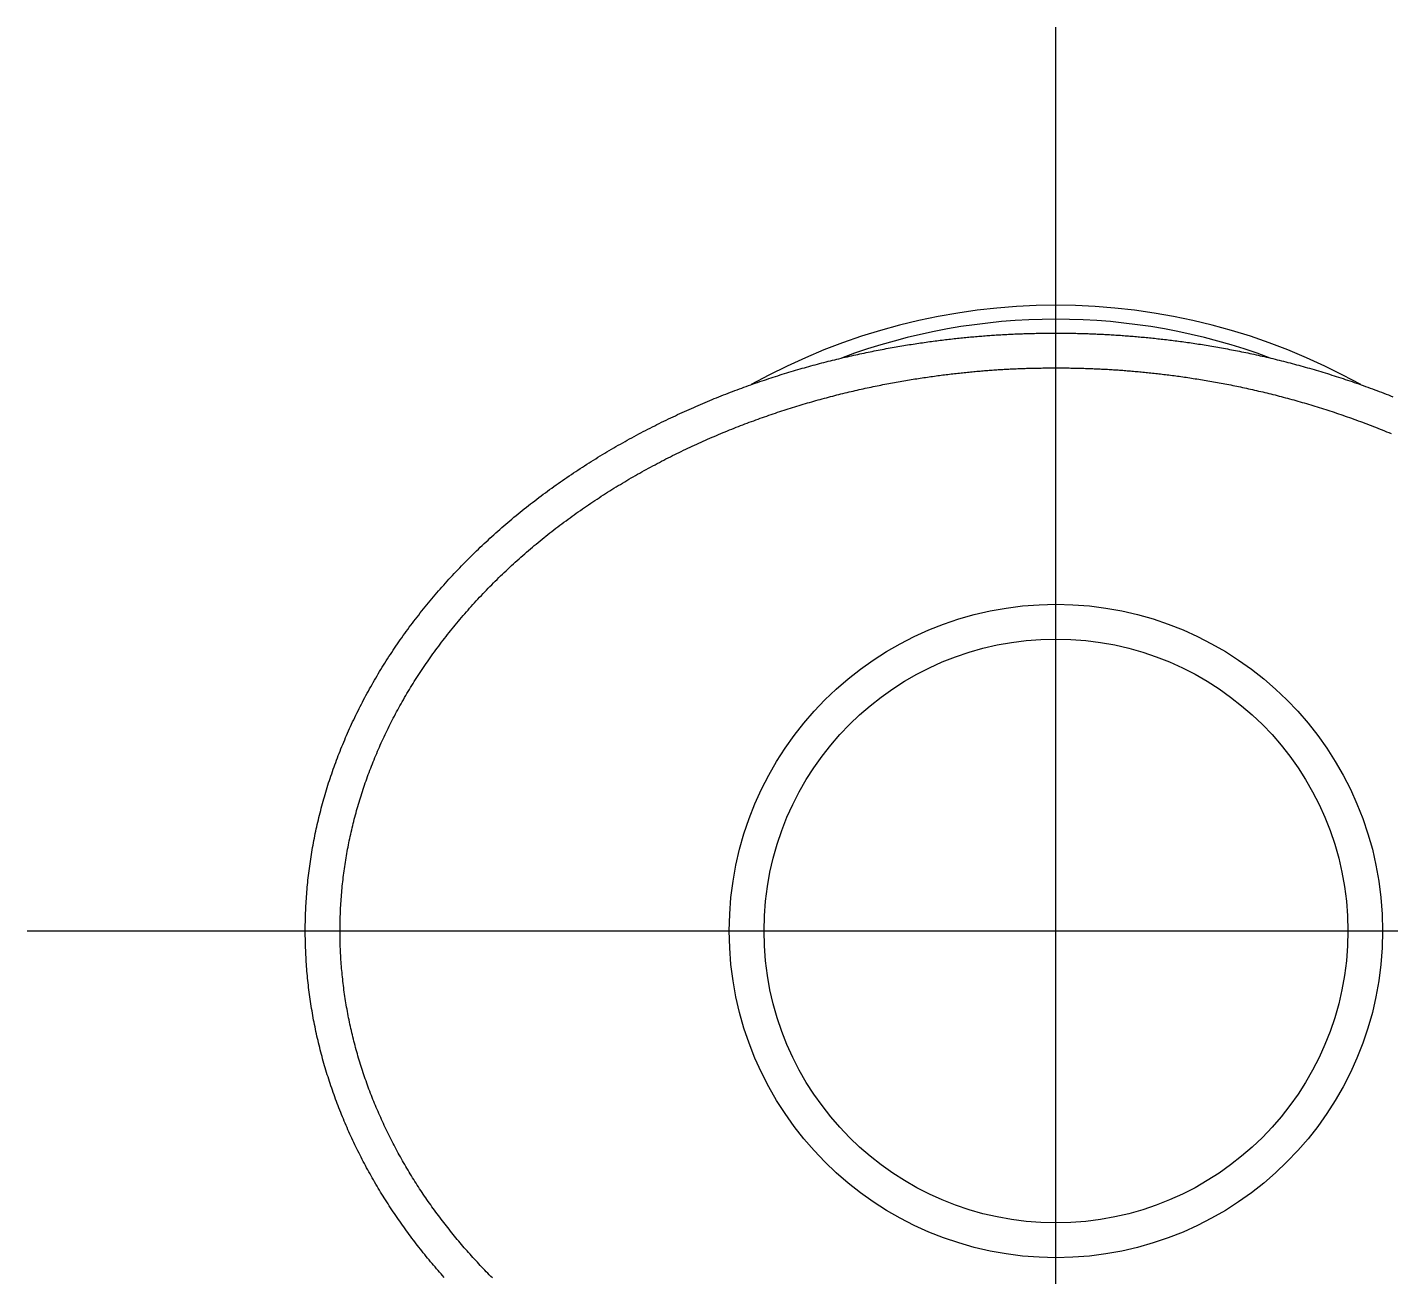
# Model space of a CAD drawing. Extents: x -31.9 to 42.6, y -42.6 to 6.5.
# Drawn here: x 27.78 to 37.59, y -2.49 to 6.5 of the extents above; entities that cross this region are included whole.
import ezdxf

# ---------------------------------------------------------------- set-up
doc = ezdxf.new("R2010")
doc.units = 0
doc.linetypes.add('CENTER', pattern=[50.8, 31.75, -6.35, 6.35, -6.35])
doc.layers.get('0').update_dxf_attribs({"linetype": 'CONTINUOUS'})
doc.layers.add('CENTER', color=1, linetype='CENTER')

msp = doc.modelspace()

# ---------------------------------------------------------------- linework, layer by layer
at = {"color": 7}
for points in [[(30.7773, -2.4916, 0), (30.7663, -2.4792, 0), (30.7553, -2.4668, 0), (30.7444, -2.4544, 0), (30.7335, -2.4419, 0), (30.7227, -2.4294, 0), (30.7119, -2.4168, 0), (30.7012, -2.4042, 0), (30.6905, -2.3915, 0), (30.6799, -2.3788, 0), (30.6693, -2.366, 0), (30.6587, -2.3532, 0), (30.6482, -2.3404, 0), (30.6378, -2.3275, 0), (30.6274, -2.3146, 0), (30.617, -2.3016, 0), (30.6067, -2.2886, 0), (30.5964, -2.2755, 0), (30.5862, -2.2624, 0), (30.576, -2.2493, 0), (30.5659, -2.2361, 0), (30.5558, -2.2228, 0), (30.5458, -2.2096, 0), (30.5358, -2.1962, 0), (30.5259, -2.1829, 0), (30.516, -2.1695, 0), (30.5062, -2.156, 0), (30.4964, -2.1425, 0), (30.4867, -2.129, 0), (30.477, -2.1154, 0), (30.4673, -2.1018, 0), (30.4578, -2.0881, 0), (30.4482, -2.0744, 0), (30.4388, -2.0606, 0), (30.4294, -2.0468, 0), (30.42, -2.033, 0), (30.4107, -2.0191, 0), (30.4014, -2.0051, 0), (30.3922, -1.9911, 0), (30.383, -1.9771, 0), (30.3739, -1.9631, 0), (30.3649, -1.9489, 0), (30.3559, -1.9348, 0), (30.347, -1.9206, 0), (30.3381, -1.9064, 0), (30.3292, -1.8921, 0), (30.3205, -1.8778, 0), (30.3117, -1.8634, 0), (30.3031, -1.849, 0), (30.2945, -1.8345, 0), (30.2859, -1.82, 0), (30.2774, -1.8055, 0), (30.269, -1.7909, 0), (30.2607, -1.7763, 0), (30.2523, -1.7616, 0), (30.2441, -1.7469, 0), (30.2359, -1.7322, 0), (30.2278, -1.7174, 0), (30.2197, -1.7026, 0), (30.2117, -1.6877, 0), (30.2038, -1.6728, 0), (30.1959, -1.6579, 0), (30.1881, -1.6429, 0), (30.1804, -1.6279, 0), (30.1727, -1.6128, 0), (30.1651, -1.5978, 0), (30.1576, -1.5826, 0), (30.1501, -1.5675, 0), (30.1427, -1.5523, 0), (30.1353, -1.5371, 0), (30.128, -1.5218, 0), (30.1208, -1.5065, 0), (30.1137, -1.4912, 0), (30.1066, -1.4758, 0), (30.0996, -1.4604, 0), (30.0926, -1.445, 0), (30.0857, -1.4296, 0), (30.0789, -1.4141, 0), (30.0722, -1.3985, 0), (30.0655, -1.383, 0), (30.0589, -1.3674, 0), (30.0524, -1.3518, 0), (30.0459, -1.3362, 0), (30.0395, -1.3205, 0), (30.0332, -1.3048, 0), (30.0269, -1.2891, 0), (30.0208, -1.2733, 0), (30.0146, -1.2575, 0), (30.0086, -1.2417, 0), (30.0026, -1.2259, 0), (29.9967, -1.21, 0), (29.9909, -1.1941, 0), (29.9852, -1.1782, 0), (29.9795, -1.1622, 0), (29.9739, -1.1462, 0), (29.9684, -1.1302, 0), (29.9629, -1.1142, 0), (29.9576, -1.0982, 0), (29.9523, -1.0821, 0), (29.947, -1.066, 0), (29.9419, -1.0499, 0), (29.9368, -1.0337, 0), (29.9318, -1.0176, 0), (29.9269, -1.0014, 0), (29.9221, -0.9852, 0), (29.9173, -0.9689, 0), (29.9126, -0.9527, 0), (29.908, -0.9364, 0), (29.9035, -0.9201, 0), (29.899, -0.9038, 0), (29.8946, -0.8874, 0), (29.8903, -0.8711, 0), (29.8861, -0.8547, 0), (29.882, -0.8383, 0), (29.8779, -0.8219, 0), (29.874, -0.8055, 0), (29.8701, -0.789, 0), (29.8663, -0.7726, 0), (29.8625, -0.7561, 0), (29.8589, -0.7396, 0), (29.8553, -0.7231, 0), (29.8518, -0.7066, 0), (29.8484, -0.6901, 0), (29.8451, -0.6735, 0), (29.8418, -0.657, 0), (29.8386, -0.6404, 0), (29.8356, -0.6238, 0), (29.8325, -0.6072, 0), (29.8296, -0.5906, 0), (29.8268, -0.574, 0), (29.824, -0.5573, 0), (29.8213, -0.5407, 0), (29.8187, -0.524, 0), (29.8162, -0.5074, 0), (29.8137, -0.4907, 0), (29.8114, -0.474, 0), (29.8091, -0.4573, 0), (29.8069, -0.4406, 0), (29.8048, -0.4239, 0), (29.8027, -0.4072, 0), (29.8008, -0.3905, 0), (29.7989, -0.3737, 0), (29.7971, -0.357, 0), (29.7954, -0.3402, 0), (29.7938, -0.3235, 0), (29.7922, -0.3067, 0), (29.7908, -0.2899, 0), (29.7894, -0.2732, 0), (29.7881, -0.2564, 0), (29.7869, -0.2396, 0), (29.7857, -0.2228, 0), (29.7847, -0.206, 0), (29.7837, -0.1892, 0), (29.7828, -0.1724, 0), (29.782, -0.1556, 0), (29.7813, -0.1388, 0), (29.7806, -0.122, 0), (29.7801, -0.1052, 0), (29.7796, -0.0884, 0), (29.7792, -0.0715, 0), (29.7789, -0.0547, 0), (29.7786, -0.0379, 0), (29.7785, -0.0211, 0), (29.7784, -0.0043, 0), (29.7784, 0.0126, 0), (29.7785, 0.0294, 0), (29.7787, 0.0462, 0), (29.779, 0.063, 0), (29.7793, 0.0798, 0), (29.7797, 0.0967, 0), (29.7803, 0.1135, 0), (29.7809, 0.1303, 0), (29.7815, 0.1471, 0), (29.7823, 0.1639, 0), (29.7832, 0.1807, 0), (29.7841, 0.1975, 0), (29.7851, 0.2143, 0), (29.7862, 0.2311, 0), (29.7874, 0.2479, 0), (29.7886, 0.2647, 0), (29.79, 0.2815, 0), (29.7914, 0.2983, 0), (29.7929, 0.3151, 0), (29.7945, 0.3319, 0), (29.7962, 0.3487, 0), (29.7979, 0.3655, 0), (29.7998, 0.3822, 0), (29.8017, 0.399, 0), (29.8037, 0.4158, 0), (29.8058, 0.4326, 0), (29.808, 0.4493, 0), (29.8102, 0.4661, 0), (29.8125, 0.4829, 0), (29.815, 0.4996, 0), (29.8175, 0.5164, 0), (29.8201, 0.5331, 0), (29.8227, 0.5498, 0), (29.8255, 0.5666, 0), (29.8283, 0.5833, 0), (29.8312, 0.6, 0), (29.8342, 0.6167, 0), (29.8373, 0.6334, 0), (29.8405, 0.6501, 0), (29.8437, 0.6668, 0), (29.847, 0.6835, 0), (29.8505, 0.7002, 0), (29.854, 0.7169, 0), (29.8575, 0.7335, 0), (29.8612, 0.7502, 0), (29.8649, 0.7668, 0), (29.8688, 0.7834, 0), (29.8727, 0.8001, 0), (29.8767, 0.8167, 0), (29.8808, 0.8333, 0), (29.8849, 0.8499, 0), (29.8892, 0.8665, 0), (29.8935, 0.8831, 0), (29.8979, 0.8997, 0), (29.9024, 0.9162, 0), (29.907, 0.9328, 0), (29.9116, 0.9493, 0), (29.9164, 0.9658, 0), (29.9212, 0.9823, 0), (29.9261, 0.9989, 0), (29.9311, 1.0153, 0), (29.9362, 1.0318, 0), (29.9413, 1.0483, 0), (29.9466, 1.0648, 0), (29.9519, 1.0812, 0), (29.9573, 1.0976, 0), (29.9628, 1.1141, 0), (29.9683, 1.1305, 0), (29.974, 1.1469, 0), (29.9797, 1.1632, 0), (29.9855, 1.1796, 0), (29.9914, 1.196, 0), (29.9974, 1.2123, 0), (30.0035, 1.2286, 0), (30.0097, 1.2449, 0), (30.0159, 1.2612, 0), (30.0222, 1.2775, 0), (30.0286, 1.2937, 0), (30.0351, 1.31, 0), (30.0416, 1.3262, 0), (30.0483, 1.3424, 0), (30.055, 1.3586, 0), (30.0618, 1.3747, 0), (30.0687, 1.3909, 0), (30.0757, 1.407, 0), (30.0827, 1.4231, 0), (30.0899, 1.4392, 0), (30.0971, 1.4553, 0), (30.1044, 1.4714, 0), (30.1118, 1.4874, 0), (30.1192, 1.5034, 0), (30.1268, 1.5194, 0), (30.1344, 1.5354, 0), (30.1421, 1.5514, 0), (30.1499, 1.5673, 0), (30.1578, 1.5832, 0), (30.1657, 1.5991, 0), (30.1737, 1.615, 0), (30.1819, 1.6308, 0), (30.19, 1.6466, 0), (30.1983, 1.6624, 0), (30.2067, 1.6782, 0), (30.2151, 1.694, 0), (30.2236, 1.7097, 0), (30.2322, 1.7254, 0), (30.2409, 1.7411, 0), (30.2496, 1.7567, 0), (30.2585, 1.7724, 0), (30.2674, 1.788, 0), (30.2764, 1.8035, 0), (30.2854, 1.8191, 0), (30.2946, 1.8346, 0), (30.3038, 1.8501, 0), (30.3131, 1.8656, 0), (30.3225, 1.8811, 0), (30.332, 1.8965, 0), (30.3415, 1.9119, 0), (30.3511, 1.9272, 0), (30.3608, 1.9426, 0), (30.3706, 1.9579, 0), (30.3805, 1.9732, 0), (30.3904, 1.9884, 0), (30.4005, 2.0037, 0), (30.4106, 2.0189, 0), (30.4207, 2.034, 0), (30.431, 2.0492, 0), (30.4413, 2.0643, 0), (30.4517, 2.0793, 0), (30.4622, 2.0944, 0), (30.4728, 2.1094, 0), (30.4834, 2.1244, 0), (30.4942, 2.1393, 0), (30.505, 2.1543, 0), (30.5159, 2.1692, 0), (30.5268, 2.184, 0), (30.5379, 2.1988, 0), (30.549, 2.2136, 0), (30.5602, 2.2284, 0), (30.5714, 2.2431, 0), (30.5828, 2.2578, 0), (30.5942, 2.2724, 0), (30.6057, 2.2871, 0), (30.6172, 2.3016, 0), (30.6289, 2.3162, 0), (30.6406, 2.3307, 0), (30.6524, 2.3452, 0), (30.6642, 2.3596, 0), (30.6762, 2.374, 0), (30.6882, 2.3883, 0), (30.7002, 2.4026, 0), (30.7124, 2.4169, 0), (30.7246, 2.4312, 0), (30.7369, 2.4454, 0), (30.7492, 2.4595, 0), (30.7616, 2.4736, 0), (30.7741, 2.4877, 0), (30.7867, 2.5017, 0), (30.7993, 2.5157, 0), (30.812, 2.5297, 0), (30.8247, 2.5436, 0), (30.8375, 2.5574, 0), (30.8504, 2.5713, 0), (30.8634, 2.585, 0), (30.8764, 2.5987, 0), (30.8895, 2.6124, 0), (30.9026, 2.6261, 0), (30.9158, 2.6397, 0), (30.9291, 2.6532, 0), (30.9424, 2.6667, 0), (30.9558, 2.6801, 0), (30.9693, 2.6935, 0), (30.9828, 2.7069, 0), (30.9963, 2.7202, 0), (31.01, 2.7334, 0), (31.0237, 2.7466, 0), (31.0374, 2.7598, 0), (31.0512, 2.7729, 0), (31.0651, 2.7859, 0), (31.079, 2.7989, 0), (31.093, 2.8119, 0), (31.1071, 2.8248, 0), (31.1212, 2.8376, 0), (31.1353, 2.8504, 0), (31.1495, 2.8632, 0), (31.1638, 2.8758, 0), (31.1781, 2.8885, 0), (31.1925, 2.901, 0), (31.2069, 2.9135, 0), (31.2214, 2.926, 0), (31.2359, 2.9384, 0), (31.2505, 2.9508, 0), (31.2651, 2.9631, 0), (31.2798, 2.9753, 0), (31.2945, 2.9875, 0), (31.3093, 2.9996, 0), (31.3241, 3.0117, 0), (31.339, 3.0237, 0), (31.3539, 3.0356, 0), (31.3689, 3.0475, 0), (31.3839, 3.0594, 0), (31.3989, 3.0711, 0), (31.414, 3.0829, 0), (31.4292, 3.0945, 0), (31.4444, 3.1061, 0), (31.4596, 3.1177, 0), (31.4748, 3.1292, 0), (31.4901, 3.1406, 0), (31.5055, 3.152, 0), (31.5209, 3.1633, 0), (31.5363, 3.1745, 0), (31.5517, 3.1857, 0), (31.5672, 3.1968, 0), (31.5828, 3.2079, 0), (31.5983, 3.2189, 0), (31.6139, 3.2299, 0), (31.6296, 3.2408, 0), (31.6452, 3.2516, 0), (31.6609, 3.2624, 0), (31.6767, 3.2731, 0), (31.6924, 3.2838, 0), (31.7082, 3.2944, 0), (31.724, 3.3049, 0), (31.7399, 3.3154, 0), (31.7558, 3.3258, 0), (31.7717, 3.3361, 0), (31.7876, 3.3464, 0), (31.8036, 3.3567, 0), (31.8196, 3.3668, 0), (31.8356, 3.3769, 0), (31.8517, 3.387, 0), (31.8677, 3.3969, 0), (31.8838, 3.4069, 0), (31.9, 3.4167, 0), (31.9161, 3.4265, 0), (31.9323, 3.4362, 0), (31.9484, 3.4459, 0), (31.9646, 3.4555, 0), (31.9809, 3.4651, 0), (31.9971, 3.4745, 0), (32.0134, 3.4839, 0), (32.0297, 3.4933, 0), (32.046, 3.5026, 0), (32.0623, 3.5118, 0), (32.0786, 3.521, 0), (32.095, 3.5301, 0), (32.1113, 3.5391, 0), (32.1277, 3.5481, 0), (32.1441, 3.557, 0), (32.1605, 3.5658, 0), (32.1769, 3.5746, 0), (32.1933, 3.5833, 0), (32.2098, 3.5919, 0), (32.2262, 3.6005, 0), (32.2426, 3.609, 0), (32.2591, 3.6175, 0), (32.2756, 3.6259, 0), (32.292, 3.6342, 0), (32.3085, 3.6425, 0), (32.325, 3.6507, 0), (32.3415, 3.6588, 0), (32.358, 3.6669, 0), (32.3745, 3.6749, 0), (32.391, 3.6828, 0), (32.4075, 3.6907, 0), (32.424, 3.6985, 0), (32.4405, 3.7063, 0), (32.457, 3.714, 0), (32.4735, 3.7216, 0), (32.49, 3.7292, 0), (32.5065, 3.7367, 0), (32.5231, 3.7442, 0), (32.5396, 3.7515, 0), (32.5561, 3.7589, 0), (32.5726, 3.7662, 0), (32.5891, 3.7734, 0), (32.6056, 3.7805, 0), (32.6221, 3.7876, 0), (32.6386, 3.7946, 0), (32.6551, 3.8016, 0), (32.6716, 3.8085, 0), (32.6881, 3.8154, 0), (32.7045, 3.8221, 0), (32.721, 3.8289, 0), (32.7375, 3.8356, 0), (32.7539, 3.8422, 0), (32.7704, 3.8487, 0), (32.7868, 3.8552, 0), (32.8032, 3.8616, 0), (32.8197, 3.868, 0), (32.8361, 3.8743, 0), (32.8525, 3.8806, 0), (32.8689, 3.8868, 0), (32.8852, 3.893, 0), (32.9016, 3.899, 0), (32.918, 3.9051, 0), (32.9343, 3.9111, 0), (32.9506, 3.917, 0), (32.967, 3.9228, 0), (32.9833, 3.9286, 0), (32.9996, 3.9344, 0), (33.0158, 3.9401, 0), (33.0321, 3.9457, 0), (33.0483, 3.9513, 0), (33.0645, 3.9568, 0), (33.0807, 3.9623, 0), (33.0969, 3.9677, 0), (33.1131, 3.9731, 0), (33.1293, 3.9784, 0), (33.1454, 3.9836, 0), (33.1615, 3.9888, 0), (33.1776, 3.9939, 0), (33.1937, 3.999, 0), (33.2097, 4.0041, 0), (33.2257, 4.009, 0), (33.2417, 4.014, 0), (33.2577, 4.0188, 0), (33.2737, 4.0236, 0), (33.2896, 4.0284, 0), (33.3055, 4.0331, 0), (33.3214, 4.0377, 0), (33.3373, 4.0423, 0), (33.3531, 4.0469, 0), (33.3689, 4.0514, 0), (33.3847, 4.0558, 0), (33.4004, 4.0602, 0), (33.4161, 4.0646, 0), (33.4318, 4.0688, 0), (33.4475, 4.0731, 0), (33.4631, 4.0773, 0), (33.4787, 4.0814, 0), (33.4943, 4.0855, 0), (33.5098, 4.0895, 0), (33.5253, 4.0935, 0), (33.5407, 4.0974, 0), (33.5562, 4.1013, 0), (33.5716, 4.1051, 0), (33.5869, 4.1089, 0), (33.6022, 4.1127, 0), (33.6175, 4.1163, 0), (33.6327, 4.12, 0), (33.648, 4.1236, 0), (33.6631, 4.1271, 0), (33.6782, 4.1306, 0), (33.6933, 4.1341, 0), (33.7084, 4.1375, 0), (33.7234, 4.1408, 0), (33.7383, 4.1441, 0), (33.7533, 4.1474, 0), (33.7681, 4.1506, 0), (33.783, 4.1538, 0), (33.7978, 4.1569, 0), (33.8125, 4.16, 0), (33.8272, 4.1631, 0), (33.8419, 4.1661, 0), (33.8565, 4.169, 0), (33.871, 4.1719, 0), (33.8855, 4.1748, 0), (33.9, 4.1776, 0), (33.9144, 4.1804, 0), (33.9288, 4.1832, 0), (33.9431, 4.1859, 0), (33.9574, 4.1885, 0), (33.9716, 4.1911, 0), (33.9858, 4.1937, 0), (33.9999, 4.1962, 0), (34.0139, 4.1987, 0), (34.028, 4.2012, 0), (34.0419, 4.2036, 0), (34.0558, 4.206, 0), (34.0697, 4.2083, 0), (34.0834, 4.2106, 0), (34.0972, 4.2129, 0), (34.1109, 4.2151, 0), (34.1245, 4.2172, 0), (34.138, 4.2194, 0), (34.1515, 4.2215, 0), (34.165, 4.2236, 0), (34.1784, 4.2256, 0), (34.1917, 4.2276, 0), (34.205, 4.2295, 0), (34.2182, 4.2314, 0), (34.2313, 4.2333, 0), (34.2444, 4.2352, 0), (34.2574, 4.237, 0), (34.2703, 4.2388, 0), (34.2832, 4.2405, 0), (34.2961, 4.2422, 0), (34.3088, 4.2439, 0), (34.3215, 4.2455, 0), (34.3341, 4.2471, 0), (34.3467, 4.2487, 0), (34.3592, 4.2502, 0), (34.3716, 4.2518, 0), (34.384, 4.2532, 0), (34.3964, 4.2547, 0), (34.4087, 4.2561, 0), (34.4209, 4.2575, 0), (34.4332, 4.2589, 0), (34.4453, 4.2603, 0), (34.4574, 4.2616, 0), (34.4695, 4.2629, 0), (34.4815, 4.2642, 0), (34.4935, 4.2654, 0), (34.5054, 4.2667, 0), (34.5173, 4.2679, 0), (34.5292, 4.269, 0), (34.541, 4.2702, 0), (34.5528, 4.2713, 0), (34.5645, 4.2724, 0), (34.5762, 4.2735, 0), (34.5879, 4.2745, 0), (34.5995, 4.2756, 0), (34.6111, 4.2766, 0), (34.6227, 4.2776, 0), (34.6342, 4.2785, 0), (34.6457, 4.2794, 0), (34.6572, 4.2804, 0), (34.6686, 4.2812, 0), (34.6801, 4.2821, 0), (34.6914, 4.2829, 0), (34.7028, 4.2838, 0), (34.7141, 4.2846, 0), (34.7254, 4.2853, 0), (34.7367, 4.2861, 0), (34.748, 4.2868, 0), (34.7592, 4.2875, 0), (34.7704, 4.2882, 0), (34.7816, 4.2889, 0), (34.7928, 4.2895, 0), (34.804, 4.2901, 0), (34.8151, 4.2908, 0), (34.8262, 4.2913, 0), (34.8373, 4.2919, 0), (34.8484, 4.2924, 0), (34.8595, 4.293, 0), (34.8705, 4.2934, 0), (34.8816, 4.2939, 0), (34.8926, 4.2944, 0), (34.9037, 4.2948, 0), (34.9147, 4.2953, 0), (34.9257, 4.2957, 0), (34.9367, 4.296, 0), (34.9477, 4.2964, 0), (34.9586, 4.2968, 0), (34.9696, 4.2971, 0), (34.9806, 4.2974, 0), (34.9916, 4.2977, 0), (35.0025, 4.298, 0), (35.0135, 4.2982, 0), (35.0245, 4.2984, 0), (35.0354, 4.2987, 0), (35.0464, 4.2989, 0), (35.0574, 4.2991, 0), (35.0683, 4.2992, 0), (35.0793, 4.2994, 0), (35.0903, 4.2995, 0), (35.1013, 4.2996, 0), (35.1123, 4.2997, 0), (35.1233, 4.2998, 0), (35.1343, 4.2999, 0), (35.1453, 4.2999, 0), (35.1563, 4.3, 0), (35.1673, 4.3, 0), (35.1784, 4.3, 0)], [(35.1784, 4.3, 0), (35.1894, 4.3, 0), (35.2005, 4.3, 0), (35.2115, 4.2999, 0), (35.2225, 4.2999, 0), (35.2335, 4.2998, 0), (35.2445, 4.2997, 0), (35.2555, 4.2996, 0), (35.2665, 4.2995, 0), (35.2775, 4.2993, 0), (35.2884, 4.2992, 0), (35.2994, 4.299, 0), (35.3104, 4.2988, 0), (35.3213, 4.2986, 0), (35.3323, 4.2984, 0), (35.3433, 4.2981, 0), (35.3542, 4.2979, 0), (35.3652, 4.2976, 0), (35.3762, 4.2973, 0), (35.3872, 4.297, 0), (35.3981, 4.2966, 0), (35.4091, 4.2963, 0), (35.4201, 4.2959, 0), (35.4311, 4.2955, 0), (35.4421, 4.2951, 0), (35.4531, 4.2947, 0), (35.4642, 4.2942, 0), (35.4752, 4.2938, 0), (35.4863, 4.2933, 0), (35.4973, 4.2927, 0), (35.5084, 4.2922, 0), (35.5195, 4.2917, 0), (35.5306, 4.2911, 0), (35.5417, 4.2905, 0), (35.5529, 4.2899, 0), (35.564, 4.2893, 0), (35.5752, 4.2886, 0), (35.5864, 4.288, 0), (35.5976, 4.2873, 0), (35.6088, 4.2866, 0), (35.6201, 4.2858, 0), (35.6314, 4.2851, 0), (35.6427, 4.2843, 0), (35.654, 4.2835, 0), (35.6654, 4.2827, 0), (35.6768, 4.2818, 0), (35.6882, 4.281, 0), (35.6996, 4.2801, 0), (35.7111, 4.2792, 0), (35.7226, 4.2782, 0), (35.7341, 4.2773, 0), (35.7457, 4.2763, 0), (35.7573, 4.2753, 0), (35.7689, 4.2743, 0), (35.7806, 4.2732, 0), (35.7923, 4.2722, 0), (35.804, 4.2711, 0), (35.8158, 4.27, 0), (35.8276, 4.2688, 0), (35.8395, 4.2677, 0), (35.8514, 4.2665, 0), (35.8633, 4.2653, 0), (35.8753, 4.264, 0), (35.8873, 4.2628, 0), (35.8994, 4.2615, 0), (35.9115, 4.2602, 0), (35.9236, 4.2588, 0), (35.9358, 4.2575, 0), (35.9481, 4.2561, 0), (35.9604, 4.2547, 0), (35.9728, 4.2532, 0), (35.9852, 4.2518, 0), (35.9977, 4.2502, 0), (36.0102, 4.2487, 0), (36.0227, 4.2471, 0), (36.0354, 4.2455, 0), (36.0481, 4.2439, 0), (36.0608, 4.2422, 0), (36.0736, 4.2405, 0), (36.0864, 4.2388, 0), (36.0993, 4.237, 0), (36.1123, 4.2352, 0), (36.1253, 4.2334, 0), (36.1384, 4.2315, 0), (36.1515, 4.2296, 0), (36.1647, 4.2277, 0), (36.178, 4.2257, 0), (36.1913, 4.2237, 0), (36.2047, 4.2216, 0), (36.2181, 4.2195, 0), (36.2316, 4.2174, 0), (36.2452, 4.2153, 0), (36.2588, 4.213, 0), (36.2725, 4.2108, 0), (36.2863, 4.2085, 0), (36.3001, 4.2062, 0), (36.314, 4.2038, 0), (36.328, 4.2014, 0), (36.342, 4.199, 0), (36.356, 4.1965, 0), (36.3701, 4.194, 0), (36.3843, 4.1914, 0), (36.3985, 4.1888, 0), (36.4128, 4.1861, 0), (36.4271, 4.1834, 0), (36.4415, 4.1807, 0), (36.4559, 4.1779, 0), (36.4704, 4.1751, 0), (36.485, 4.1722, 0), (36.4995, 4.1693, 0), (36.5142, 4.1664, 0), (36.5288, 4.1634, 0), (36.5436, 4.1603, 0), (36.5583, 4.1572, 0), (36.5732, 4.1541, 0), (36.588, 4.1509, 0), (36.6029, 4.1477, 0), (36.6179, 4.1444, 0), (36.6329, 4.1411, 0), (36.6479, 4.1377, 0), (36.663, 4.1343, 0), (36.6781, 4.1308, 0), (36.6932, 4.1273, 0), (36.7084, 4.1238, 0), (36.7237, 4.1202, 0), (36.7389, 4.1165, 0), (36.7542, 4.1128, 0), (36.7696, 4.1091, 0), (36.785, 4.1053, 0), (36.8004, 4.1014, 0), (36.8158, 4.0975, 0), (36.8313, 4.0936, 0), (36.8468, 4.0896, 0), (36.8623, 4.0856, 0), (36.8779, 4.0815, 0), (36.8935, 4.0773, 0), (36.9091, 4.0731, 0), (36.9248, 4.0689, 0), (36.9405, 4.0646, 0), (36.9562, 4.0602, 0), (36.972, 4.0558, 0), (36.9877, 4.0514, 0), (37.0035, 4.0469, 0), (37.0194, 4.0423, 0), (37.0352, 4.0377, 0), (37.0511, 4.033, 0), (37.067, 4.0283, 0), (37.0829, 4.0236, 0), (37.0989, 4.0187, 0), (37.1149, 4.0139, 0), (37.1309, 4.0089, 0), (37.1469, 4.0039, 0), (37.1629, 3.9989, 0), (37.179, 3.9938, 0), (37.1951, 3.9887, 0), (37.2112, 3.9835, 0), (37.2273, 3.9783, 0), (37.2435, 3.9729, 0), (37.2596, 3.9676, 0), (37.2758, 3.9622, 0), (37.292, 3.9567, 0), (37.3083, 3.9512, 0), (37.3245, 3.9456, 0), (37.3408, 3.94, 0), (37.357, 3.9343, 0), (37.3733, 3.9285, 0), (37.3896, 3.9227, 0), (37.4059, 3.9169, 0), (37.4223, 3.911, 0), (37.4386, 3.905, 0), (37.455, 3.899, 0), (37.4713, 3.8929, 0), (37.4877, 3.8867, 0), (37.5041, 3.8805, 0), (37.5205, 3.8743, 0), (37.5369, 3.8679, 0), (37.5534, 3.8616, 0), (37.5698, 3.8551, 0), (37.5862, 3.8486, 0), (37.6027, 3.8421, 0)], [(31.1244, -2.4953, 0), (31.1134, -2.4843, 0), (31.1024, -2.4732, 0), (31.0915, -2.462, 0), (31.0807, -2.4508, 0), (31.0698, -2.4396, 0), (31.0591, -2.4283, 0), (31.0483, -2.417, 0), (31.0376, -2.4057, 0), (31.0269, -2.3943, 0), (31.0163, -2.3828, 0), (31.0057, -2.3714, 0), (30.9952, -2.3599, 0), (30.9847, -2.3483, 0), (30.9742, -2.3367, 0), (30.9638, -2.3251, 0), (30.9534, -2.3134, 0), (30.9431, -2.3017, 0), (30.9328, -2.29, 0), (30.9225, -2.2782, 0), (30.9123, -2.2664, 0), (30.9021, -2.2545, 0), (30.892, -2.2426, 0), (30.8819, -2.2306, 0), (30.8719, -2.2187, 0), (30.8619, -2.2066, 0), (30.852, -2.1946, 0), (30.8421, -2.1825, 0), (30.8322, -2.1703, 0), (30.8224, -2.1582, 0), (30.8126, -2.1459, 0), (30.8029, -2.1337, 0), (30.7932, -2.1214, 0), (30.7836, -2.109, 0), (30.774, -2.0967, 0), (30.7645, -2.0842, 0), (30.755, -2.0718, 0), (30.7456, -2.0593, 0), (30.7362, -2.0467, 0), (30.7269, -2.0342, 0), (30.7176, -2.0216, 0), (30.7083, -2.0089, 0), (30.6991, -1.9962, 0), (30.69, -1.9835, 0), (30.6809, -1.9707, 0), (30.6718, -1.9579, 0), (30.6628, -1.945, 0), (30.6539, -1.9322, 0), (30.645, -1.9192, 0), (30.6361, -1.9063, 0), (30.6273, -1.8933, 0), (30.6186, -1.8802, 0), (30.6099, -1.8671, 0), (30.6012, -1.854, 0), (30.5926, -1.8409, 0), (30.5841, -1.8276, 0), (30.5756, -1.8144, 0), (30.5672, -1.8011, 0), (30.5588, -1.7878, 0), (30.5504, -1.7745, 0), (30.5422, -1.7611, 0), (30.5339, -1.7476, 0), (30.5258, -1.7342, 0), (30.5176, -1.7206, 0), (30.5096, -1.7071, 0), (30.5016, -1.6935, 0), (30.4936, -1.6799, 0), (30.4857, -1.6662, 0), (30.4779, -1.6525, 0), (30.4701, -1.6388, 0), (30.4624, -1.625, 0), (30.4547, -1.6112, 0), (30.4471, -1.5974, 0), (30.4396, -1.5835, 0), (30.4321, -1.5696, 0), (30.4247, -1.5557, 0), (30.4173, -1.5417, 0), (30.41, -1.5277, 0), (30.4028, -1.5137, 0), (30.3956, -1.4996, 0), (30.3885, -1.4855, 0), (30.3814, -1.4714, 0), (30.3744, -1.4572, 0), (30.3675, -1.443, 0), (30.3606, -1.4288, 0), (30.3538, -1.4145, 0), (30.3471, -1.4002, 0), (30.3404, -1.3859, 0), (30.3338, -1.3716, 0), (30.3272, -1.3572, 0), (30.3208, -1.3428, 0), (30.3143, -1.3284, 0), (30.308, -1.3139, 0), (30.3017, -1.2994, 0), (30.2955, -1.2849, 0), (30.2893, -1.2704, 0), (30.2832, -1.2558, 0), (30.2772, -1.2412, 0), (30.2712, -1.2266, 0), (30.2653, -1.212, 0), (30.2595, -1.1973, 0), (30.2537, -1.1826, 0), (30.248, -1.1679, 0), (30.2424, -1.1532, 0), (30.2368, -1.1384, 0), (30.2313, -1.1236, 0), (30.2259, -1.1088, 0), (30.2206, -1.094, 0), (30.2153, -1.0791, 0), (30.2101, -1.0642, 0), (30.2049, -1.0493, 0), (30.1998, -1.0344, 0), (30.1948, -1.0195, 0), (30.1899, -1.0045, 0), (30.185, -0.9895, 0), (30.1803, -0.9745, 0), (30.1755, -0.9595, 0), (30.1709, -0.9444, 0), (30.1663, -0.9294, 0), (30.1618, -0.9143, 0), (30.1574, -0.8992, 0), (30.153, -0.8841, 0), (30.1487, -0.8689, 0), (30.1445, -0.8538, 0), (30.1404, -0.8386, 0), (30.1363, -0.8234, 0), (30.1323, -0.8082, 0), (30.1284, -0.793, 0), (30.1246, -0.7778, 0), (30.1208, -0.7625, 0), (30.1171, -0.7473, 0), (30.1135, -0.732, 0), (30.1099, -0.7167, 0), (30.1065, -0.7014, 0), (30.1031, -0.6861, 0), (30.0998, -0.6707, 0), (30.0965, -0.6554, 0), (30.0933, -0.64, 0), (30.0902, -0.6247, 0), (30.0872, -0.6093, 0), (30.0843, -0.5939, 0), (30.0814, -0.5785, 0), (30.0786, -0.5631, 0), (30.0759, -0.5477, 0), (30.0732, -0.5323, 0), (30.0707, -0.5168, 0), (30.0682, -0.5014, 0), (30.0658, -0.4859, 0), (30.0634, -0.4705, 0), (30.0612, -0.455, 0), (30.059, -0.4395, 0), (30.0568, -0.424, 0), (30.0548, -0.4085, 0), (30.0528, -0.393, 0), (30.051, -0.3775, 0), (30.0491, -0.362, 0), (30.0474, -0.3465, 0), (30.0457, -0.331, 0), (30.0442, -0.3154, 0), (30.0426, -0.2999, 0), (30.0412, -0.2843, 0), (30.0398, -0.2688, 0), (30.0386, -0.2532, 0), (30.0374, -0.2377, 0), (30.0362, -0.2221, 0), (30.0352, -0.2066, 0), (30.0342, -0.191, 0), (30.0333, -0.1754, 0), (30.0325, -0.1598, 0), (30.0317, -0.1442, 0), (30.031, -0.1287, 0), (30.0304, -0.1131, 0), (30.0299, -0.0975, 0), (30.0295, -0.0819, 0), (30.0291, -0.0663, 0), (30.0288, -0.0507, 0), (30.0286, -0.0351, 0), (30.0285, -0.0195, 0), (30.0284, -0.0039, 0), (30.0284, 0.0116, 0), (30.0285, 0.0272, 0), (30.0287, 0.0428, 0), (30.0289, 0.0584, 0), (30.0292, 0.074, 0), (30.0296, 0.0896, 0), (30.0301, 0.1052, 0), (30.0307, 0.1208, 0), (30.0313, 0.1364, 0), (30.032, 0.1519, 0), (30.0328, 0.1675, 0), (30.0337, 0.1831, 0), (30.0346, 0.1987, 0), (30.0356, 0.2143, 0), (30.0367, 0.2298, 0), (30.0379, 0.2454, 0), (30.0391, 0.261, 0), (30.0404, 0.2766, 0), (30.0418, 0.2921, 0), (30.0433, 0.3077, 0), (30.0449, 0.3233, 0), (30.0465, 0.3388, 0), (30.0482, 0.3544, 0), (30.05, 0.37, 0), (30.0518, 0.3855, 0), (30.0538, 0.4011, 0), (30.0558, 0.4166, 0), (30.0579, 0.4322, 0), (30.0601, 0.4477, 0), (30.0623, 0.4633, 0), (30.0646, 0.4788, 0), (30.067, 0.4944, 0), (30.0695, 0.5099, 0), (30.072, 0.5254, 0), (30.0747, 0.5409, 0), (30.0774, 0.5565, 0), (30.0802, 0.572, 0), (30.083, 0.5875, 0), (30.086, 0.603, 0), (30.089, 0.6185, 0), (30.0921, 0.634, 0), (30.0952, 0.6495, 0), (30.0985, 0.6649, 0), (30.1018, 0.6804, 0), (30.1052, 0.6959, 0), (30.1087, 0.7113, 0), (30.1123, 0.7268, 0), (30.1159, 0.7422, 0), (30.1196, 0.7577, 0), (30.1234, 0.7731, 0), (30.1273, 0.7885, 0), (30.1312, 0.804, 0), (30.1352, 0.8194, 0), (30.1393, 0.8348, 0), (30.1435, 0.8502, 0), (30.1478, 0.8656, 0), (30.1521, 0.8809, 0), (30.1565, 0.8963, 0), (30.161, 0.9117, 0), (30.1656, 0.927, 0), (30.1702, 0.9424, 0), (30.1749, 0.9577, 0), (30.1797, 0.973, 0), (30.1846, 0.9884, 0), (30.1895, 1.0037, 0), (30.1946, 1.019, 0), (30.1997, 1.0342, 0), (30.2049, 1.0495, 0), (30.2101, 1.0648, 0), (30.2155, 1.08, 0), (30.2209, 1.0953, 0), (30.2264, 1.1105, 0), (30.232, 1.1257, 0), (30.2376, 1.1409, 0), (30.2434, 1.1561, 0), (30.2492, 1.1713, 0), (30.2551, 1.1865, 0), (30.261, 1.2016, 0), (30.2671, 1.2168, 0), (30.2732, 1.2319, 0), (30.2794, 1.247, 0), (30.2857, 1.2621, 0), (30.292, 1.2772, 0), (30.2984, 1.2923, 0), (30.3049, 1.3073, 0), (30.3115, 1.3224, 0), (30.3182, 1.3374, 0), (30.3249, 1.3524, 0), (30.3317, 1.3674, 0), (30.3386, 1.3824, 0), (30.3456, 1.3973, 0), (30.3527, 1.4123, 0), (30.3598, 1.4272, 0), (30.367, 1.4421, 0), (30.3743, 1.457, 0), (30.3816, 1.4719, 0), (30.389, 1.4867, 0), (30.3966, 1.5016, 0), (30.4041, 1.5164, 0), (30.4118, 1.5312, 0), (30.4195, 1.546, 0), (30.4273, 1.5607, 0), (30.4352, 1.5755, 0), (30.4432, 1.5902, 0), (30.4512, 1.6049, 0), (30.4594, 1.6196, 0), (30.4676, 1.6342, 0), (30.4758, 1.6489, 0), (30.4842, 1.6635, 0), (30.4926, 1.6781, 0), (30.5011, 1.6927, 0), (30.5097, 1.7072, 0), (30.5183, 1.7217, 0), (30.527, 1.7362, 0), (30.5358, 1.7507, 0), (30.5447, 1.7652, 0), (30.5537, 1.7796, 0), (30.5627, 1.794, 0), (30.5718, 1.8084, 0), (30.581, 1.8228, 0), (30.5902, 1.8371, 0), (30.5996, 1.8515, 0), (30.609, 1.8658, 0), (30.6185, 1.88, 0), (30.628, 1.8943, 0), (30.6376, 1.9085, 0), (30.6473, 1.9227, 0), (30.6571, 1.9368, 0), (30.667, 1.951, 0), (30.6769, 1.9651, 0), (30.6869, 1.9792, 0), (30.697, 1.9932, 0), (30.7072, 2.0073, 0), (30.7174, 2.0213, 0), (30.7277, 2.0352, 0), (30.7381, 2.0492, 0), (30.7486, 2.0631, 0), (30.7591, 2.077, 0), (30.7697, 2.0909, 0), (30.7804, 2.1047, 0), (30.7911, 2.1185, 0), (30.802, 2.1322, 0), (30.8129, 2.146, 0), (30.8238, 2.1597, 0), (30.8349, 2.1733, 0), (30.846, 2.187, 0), (30.8571, 2.2006, 0), (30.8684, 2.2142, 0), (30.8797, 2.2277, 0), (30.8911, 2.2412, 0), (30.9025, 2.2546, 0), (30.9141, 2.2681, 0), (30.9256, 2.2815, 0), (30.9373, 2.2948, 0), (30.949, 2.3081, 0), (30.9608, 2.3214, 0), (30.9726, 2.3347, 0), (30.9846, 2.3479, 0), (30.9965, 2.3611, 0), (31.0086, 2.3742, 0), (31.0207, 2.3873, 0), (31.0329, 2.4003, 0), (31.0451, 2.4133, 0), (31.0574, 2.4263, 0), (31.0698, 2.4392, 0), (31.0822, 2.4521, 0), (31.0947, 2.465, 0), (31.1072, 2.4778, 0), (31.1198, 2.4906, 0), (31.1325, 2.5033, 0), (31.1452, 2.516, 0), (31.158, 2.5286, 0), (31.1709, 2.5412, 0), (31.1838, 2.5537, 0), (31.1967, 2.5662, 0), (31.2097, 2.5787, 0), (31.2228, 2.5911, 0), (31.236, 2.6034, 0), (31.2492, 2.6157, 0), (31.2624, 2.628, 0), (31.2757, 2.6402, 0), (31.2891, 2.6524, 0), (31.3025, 2.6645, 0), (31.316, 2.6766, 0), (31.3295, 2.6886, 0), (31.3431, 2.7006, 0), (31.3567, 2.7125, 0), (31.3704, 2.7244, 0), (31.3841, 2.7362, 0), (31.3979, 2.748, 0), (31.4118, 2.7597, 0), (31.4256, 2.7714, 0), (31.4396, 2.783, 0), (31.4536, 2.7946, 0), (31.4676, 2.8061, 0), (31.4817, 2.8175, 0), (31.4958, 2.8289, 0), (31.51, 2.8403, 0), (31.5242, 2.8516, 0), (31.5384, 2.8628, 0), (31.5527, 2.874, 0), (31.5671, 2.8852, 0), (31.5815, 2.8963, 0), (31.5959, 2.9073, 0), (31.6104, 2.9183, 0), (31.6249, 2.9292, 0), (31.6395, 2.9401, 0), (31.6541, 2.9509, 0), (31.6687, 2.9617, 0), (31.6834, 2.9724, 0), (31.6981, 2.983, 0), (31.7128, 2.9936, 0), (31.7276, 3.0042, 0), (31.7424, 3.0146, 0), (31.7573, 3.0251, 0), (31.7721, 3.0354, 0), (31.7871, 3.0458, 0), (31.802, 3.056, 0), (31.817, 3.0662, 0), (31.832, 3.0764, 0), (31.8471, 3.0865, 0), (31.8622, 3.0965, 0), (31.8773, 3.1065, 0), (31.8924, 3.1164, 0), (31.9076, 3.1263, 0), (31.9228, 3.1361, 0), (31.938, 3.1458, 0), (31.9533, 3.1555, 0), (31.9685, 3.1652, 0), (31.9838, 3.1748, 0), (31.9992, 3.1843, 0), (32.0145, 3.1937, 0), (32.0299, 3.2031, 0), (32.0453, 3.2125, 0), (32.0607, 3.2218, 0), (32.0762, 3.231, 0), (32.0916, 3.2402, 0), (32.1071, 3.2493, 0), (32.1226, 3.2583, 0), (32.1382, 3.2673, 0), (32.1537, 3.2762, 0), (32.1693, 3.2851, 0), (32.1849, 3.2939, 0), (32.2005, 3.3027, 0), (32.2161, 3.3114, 0), (32.2317, 3.32, 0), (32.2474, 3.3286, 0), (32.263, 3.3371, 0), (32.2787, 3.3455, 0), (32.2944, 3.3539, 0), (32.3101, 3.3622, 0), (32.3258, 3.3705, 0), (32.3415, 3.3787, 0), (32.3572, 3.3868, 0), (32.373, 3.3949, 0), (32.3887, 3.4029, 0), (32.4045, 3.4109, 0), (32.4202, 3.4188, 0), (32.436, 3.4266, 0), (32.4518, 3.4344, 0), (32.4676, 3.4421, 0), (32.4834, 3.4498, 0), (32.4991, 3.4574, 0), (32.5149, 3.465, 0), (32.5307, 3.4724, 0), (32.5465, 3.4799, 0), (32.5623, 3.4872, 0), (32.5782, 3.4946, 0), (32.594, 3.5018, 0), (32.6098, 3.509, 0), (32.6256, 3.5162, 0), (32.6414, 3.5232, 0), (32.6572, 3.5302, 0), (32.673, 3.5372, 0), (32.6888, 3.5441, 0), (32.7046, 3.551, 0), (32.7205, 3.5577, 0), (32.7363, 3.5645, 0), (32.7521, 3.5712, 0), (32.7679, 3.5778, 0), (32.7837, 3.5844, 0), (32.7995, 3.5909, 0), (32.8152, 3.5973, 0), (32.831, 3.6037, 0), (32.8468, 3.61, 0), (32.8626, 3.6163, 0), (32.8783, 3.6225, 0), (32.8941, 3.6287, 0), (32.9098, 3.6348, 0), (32.9256, 3.6409, 0), (32.9413, 3.6469, 0), (32.957, 3.6529, 0), (32.9727, 3.6587, 0), (32.9884, 3.6646, 0), (33.0041, 3.6704, 0), (33.0198, 3.6761, 0), (33.0355, 3.6818, 0), (33.0511, 3.6874, 0), (33.0668, 3.693, 0), (33.0824, 3.6985, 0), (33.098, 3.704, 0), (33.1136, 3.7094, 0), (33.1292, 3.7147, 0), (33.1448, 3.72, 0), (33.1603, 3.7253, 0), (33.1758, 3.7305, 0), (33.1914, 3.7356, 0), (33.2069, 3.7407, 0), (33.2224, 3.7458, 0), (33.2378, 3.7507, 0), (33.2533, 3.7557, 0), (33.2687, 3.7606, 0), (33.2841, 3.7654, 0), (33.2995, 3.7702, 0), (33.3149, 3.7749, 0), (33.3302, 3.7796, 0), (33.3456, 3.7842, 0), (33.3609, 3.7888, 0), (33.3762, 3.7933, 0), (33.3914, 3.7978, 0), (33.4066, 3.8022, 0), (33.4219, 3.8065, 0), (33.437, 3.8108, 0), (33.4522, 3.8151, 0), (33.4673, 3.8193, 0), (33.4824, 3.8235, 0), (33.4975, 3.8276, 0), (33.5125, 3.8317, 0), (33.5275, 3.8357, 0), (33.5425, 3.8397, 0), (33.5575, 3.8436, 0), (33.5724, 3.8475, 0), (33.5873, 3.8513, 0), (33.6022, 3.8551, 0), (33.617, 3.8588, 0), (33.6318, 3.8625, 0), (33.6465, 3.8661, 0), (33.6613, 3.8697, 0), (33.6759, 3.8733, 0), (33.6906, 3.8768, 0), (33.7052, 3.8802, 0), (33.7198, 3.8836, 0), (33.7343, 3.887, 0), (33.7488, 3.8903, 0), (33.7633, 3.8936, 0), (33.7777, 3.8968, 0), (33.7921, 3.9, 0), (33.8065, 3.9031, 0), (33.8208, 3.9062, 0), (33.8351, 3.9093, 0), (33.8493, 3.9123, 0), (33.8635, 3.9153, 0), (33.8776, 3.9182, 0), (33.8917, 3.9211, 0), (33.9057, 3.9239, 0), (33.9198, 3.9267, 0), (33.9337, 3.9295, 0), (33.9476, 3.9322, 0), (33.9615, 3.9349, 0), (33.9753, 3.9375, 0), (33.9891, 3.9401, 0), (34.0028, 3.9427, 0), (34.0165, 3.9452, 0), (34.0301, 3.9477, 0), (34.0437, 3.9501, 0), (34.0572, 3.9525, 0), (34.0707, 3.9549, 0), (34.0841, 3.9572, 0), (34.0975, 3.9595, 0), (34.1108, 3.9617, 0), (34.1241, 3.9639, 0), (34.1373, 3.9661, 0), (34.1505, 3.9682, 0), (34.1636, 3.9703, 0), (34.1767, 3.9724, 0), (34.1896, 3.9744, 0), (34.2026, 3.9764, 0), (34.2155, 3.9783, 0), (34.2283, 3.9803, 0), (34.2411, 3.9821, 0), (34.2538, 3.984, 0), (34.2664, 3.9858, 0), (34.279, 3.9876, 0), (34.2915, 3.9893, 0), (34.304, 3.991, 0), (34.3164, 3.9927, 0), (34.3287, 3.9943, 0), (34.341, 3.996, 0), (34.3532, 3.9975, 0), (34.3654, 3.9991, 0), (34.3775, 4.0006, 0), (34.3895, 4.0021, 0), (34.4015, 4.0035, 0), (34.4134, 4.005, 0), (34.4253, 4.0064, 0), (34.4372, 4.0078, 0), (34.449, 4.0091, 0), (34.4607, 4.0104, 0), (34.4724, 4.0118, 0), (34.4841, 4.013, 0), (34.4957, 4.0143, 0), (34.5073, 4.0155, 0), (34.5188, 4.0167, 0), (34.5303, 4.0179, 0), (34.5418, 4.0191, 0), (34.5532, 4.0202, 0), (34.5646, 4.0213, 0), (34.5759, 4.0224, 0), (34.5872, 4.0234, 0), (34.5985, 4.0245, 0), (34.6097, 4.0255, 0), (34.6209, 4.0265, 0), (34.6321, 4.0274, 0), (34.6432, 4.0284, 0), (34.6543, 4.0293, 0), (34.6654, 4.0302, 0), (34.6764, 4.0311, 0), (34.6875, 4.0319, 0), (34.6985, 4.0328, 0), (34.7094, 4.0336, 0), (34.7204, 4.0344, 0), (34.7313, 4.0351, 0), (34.7422, 4.0359, 0), (34.753, 4.0366, 0), (34.7639, 4.0373, 0), (34.7747, 4.038, 0), (34.7855, 4.0386, 0), (34.7963, 4.0393, 0), (34.807, 4.0399, 0), (34.8178, 4.0405, 0), (34.8285, 4.0411, 0), (34.8392, 4.0416, 0), (34.8499, 4.0422, 0), (34.8606, 4.0427, 0), (34.8712, 4.0432, 0), (34.8819, 4.0437, 0), (34.8925, 4.0442, 0), (34.9032, 4.0446, 0), (34.9138, 4.045, 0), (34.9244, 4.0454, 0), (34.935, 4.0458, 0), (34.9456, 4.0462, 0), (34.9562, 4.0465, 0), (34.9667, 4.0469, 0), (34.9773, 4.0472, 0), (34.9879, 4.0475, 0), (34.9985, 4.0478, 0), (35.009, 4.048, 0), (35.0196, 4.0483, 0), (35.0301, 4.0485, 0), (35.0407, 4.0487, 0), (35.0513, 4.0489, 0), (35.0618, 4.0491, 0), (35.0724, 4.0492, 0), (35.083, 4.0494, 0), (35.0935, 4.0495, 0), (35.1041, 4.0496, 0), (35.1147, 4.0497, 0), (35.1253, 4.0498, 0), (35.1359, 4.0499, 0), (35.1465, 4.0499, 0), (35.1571, 4.05, 0), (35.1677, 4.05, 0), (35.1784, 4.05, 0)], [(35.1784, 4.05, 0), (35.189, 4.05, 0), (35.1996, 4.05, 0), (35.2103, 4.0499, 0), (35.2209, 4.0499, 0), (35.2315, 4.0498, 0), (35.2421, 4.0497, 0), (35.2526, 4.0496, 0), (35.2632, 4.0495, 0), (35.2738, 4.0494, 0), (35.2844, 4.0492, 0), (35.2949, 4.049, 0), (35.3055, 4.0489, 0), (35.3161, 4.0487, 0), (35.3266, 4.0484, 0), (35.3372, 4.0482, 0), (35.3478, 4.048, 0), (35.3583, 4.0477, 0), (35.3689, 4.0474, 0), (35.3795, 4.0471, 0), (35.39, 4.0468, 0), (35.4006, 4.0464, 0), (35.4112, 4.0461, 0), (35.4218, 4.0457, 0), (35.4324, 4.0453, 0), (35.443, 4.0449, 0), (35.4536, 4.0444, 0), (35.4643, 4.044, 0), (35.4749, 4.0435, 0), (35.4856, 4.043, 0), (35.4962, 4.0425, 0), (35.5069, 4.042, 0), (35.5176, 4.0414, 0), (35.5283, 4.0409, 0), (35.539, 4.0403, 0), (35.5498, 4.0397, 0), (35.5605, 4.039, 0), (35.5713, 4.0384, 0), (35.5821, 4.0377, 0), (35.5929, 4.037, 0), (35.6038, 4.0363, 0), (35.6147, 4.0356, 0), (35.6255, 4.0349, 0), (35.6365, 4.0341, 0), (35.6474, 4.0333, 0), (35.6584, 4.0325, 0), (35.6693, 4.0317, 0), (35.6804, 4.0308, 0), (35.6914, 4.0299, 0), (35.7025, 4.029, 0), (35.7136, 4.0281, 0), (35.7247, 4.0272, 0), (35.7359, 4.0262, 0), (35.7471, 4.0252, 0), (35.7583, 4.0242, 0), (35.7696, 4.0232, 0), (35.7809, 4.0222, 0), (35.7922, 4.0211, 0), (35.8036, 4.02, 0), (35.815, 4.0189, 0), (35.8265, 4.0177, 0), (35.838, 4.0166, 0), (35.8495, 4.0154, 0), (35.8611, 4.0142, 0), (35.8727, 4.0129, 0), (35.8844, 4.0117, 0), (35.8961, 4.0104, 0), (35.9078, 4.0091, 0), (35.9196, 4.0077, 0), (35.9315, 4.0064, 0), (35.9434, 4.005, 0), (35.9553, 4.0035, 0), (35.9673, 4.0021, 0), (35.9794, 4.0006, 0), (35.9915, 3.9991, 0), (36.0036, 3.9975, 0), (36.0158, 3.996, 0), (36.0281, 3.9944, 0), (36.0404, 3.9927, 0), (36.0528, 3.9911, 0), (36.0652, 3.9894, 0), (36.0777, 3.9876, 0), (36.0902, 3.9859, 0), (36.1028, 3.9841, 0), (36.1154, 3.9822, 0), (36.1281, 3.9804, 0), (36.1409, 3.9785, 0), (36.1537, 3.9765, 0), (36.1666, 3.9745, 0), (36.1795, 3.9725, 0), (36.1925, 3.9705, 0), (36.2056, 3.9684, 0), (36.2187, 3.9663, 0), (36.2319, 3.9641, 0), (36.2451, 3.9619, 0), (36.2584, 3.9597, 0), (36.2718, 3.9574, 0), (36.2852, 3.9551, 0), (36.2987, 3.9528, 0), (36.3122, 3.9504, 0), (36.3258, 3.9479, 0), (36.3394, 3.9455, 0), (36.3531, 3.943, 0), (36.3669, 3.9404, 0), (36.3806, 3.9378, 0), (36.3945, 3.9352, 0), (36.4084, 3.9325, 0), (36.4223, 3.9298, 0), (36.4363, 3.927, 0), (36.4503, 3.9242, 0), (36.4644, 3.9214, 0), (36.4785, 3.9185, 0), (36.4926, 3.9156, 0), (36.5069, 3.9126, 0), (36.5211, 3.9096, 0), (36.5354, 3.9065, 0), (36.5497, 3.9034, 0), (36.5641, 3.9003, 0), (36.5785, 3.8971, 0), (36.593, 3.8938, 0), (36.6075, 3.8905, 0), (36.622, 3.8872, 0), (36.6366, 3.8838, 0), (36.6512, 3.8804, 0), (36.6658, 3.877, 0), (36.6805, 3.8735, 0), (36.6952, 3.8699, 0), (36.71, 3.8663, 0), (36.7247, 3.8626, 0), (36.7396, 3.859, 0), (36.7544, 3.8552, 0), (36.7693, 3.8514, 0), (36.7842, 3.8476, 0), (36.7991, 3.8437, 0), (36.8141, 3.8397, 0), (36.8291, 3.8358, 0), (36.8441, 3.8317, 0), (36.8591, 3.8276, 0), (36.8742, 3.8235, 0), (36.8893, 3.8193, 0), (36.9045, 3.8151, 0), (36.9196, 3.8108, 0), (36.9348, 3.8065, 0), (36.95, 3.8021, 0), (36.9652, 3.7977, 0), (36.9805, 3.7932, 0), (36.9958, 3.7887, 0), (37.0111, 3.7841, 0), (37.0264, 3.7795, 0), (37.0417, 3.7748, 0), (37.0571, 3.77, 0), (37.0725, 3.7653, 0), (37.0879, 3.7604, 0), (37.1033, 3.7555, 0), (37.1188, 3.7506, 0), (37.1342, 3.7456, 0), (37.1497, 3.7406, 0), (37.1652, 3.7355, 0), (37.1807, 3.7304, 0), (37.1963, 3.7252, 0), (37.2118, 3.7199, 0), (37.2274, 3.7146, 0), (37.243, 3.7092, 0), (37.2586, 3.7038, 0), (37.2742, 3.6984, 0), (37.2898, 3.6929, 0), (37.3055, 3.6873, 0), (37.3211, 3.6817, 0), (37.3368, 3.676, 0), (37.3525, 3.6703, 0), (37.3682, 3.6645, 0), (37.3839, 3.6587, 0), (37.3996, 3.6528, 0), (37.4153, 3.6468, 0), (37.431, 3.6408, 0), (37.4468, 3.6347, 0), (37.4625, 3.6286, 0), (37.4783, 3.6225, 0), (37.494, 3.6162, 0), (37.5098, 3.61, 0), (37.5256, 3.6036, 0), (37.5414, 3.5972, 0), (37.5572, 3.5908, 0), (37.573, 3.5843, 0), (37.5888, 3.5777, 0)]]:
    msp.add_polyline3d(points, dxfattribs=at)
at = {"color": 7, "linetype": 'CONTINUOUS'}
for radius in [2.35, 2.1]:
    msp.add_circle((35.1784, 0), radius, dxfattribs=at)
for radius, start, end in [(4.5, 60.83239, 119.16761), (4.4, 69.48553, 110.51447)]:
    msp.add_arc((35.1784, 0), radius, start, end, dxfattribs=at)
at = {"layer": 'CENTER', "color": 1, "linetype": 'CENTER'}
for p, q in [((35.1784, -24.8), (35.1784, 6.5)), ((27.7786, 0), (42.5783, 0))]:
    msp.add_line(p, q, dxfattribs=at)

doc.saveas('drawing.dxf')
